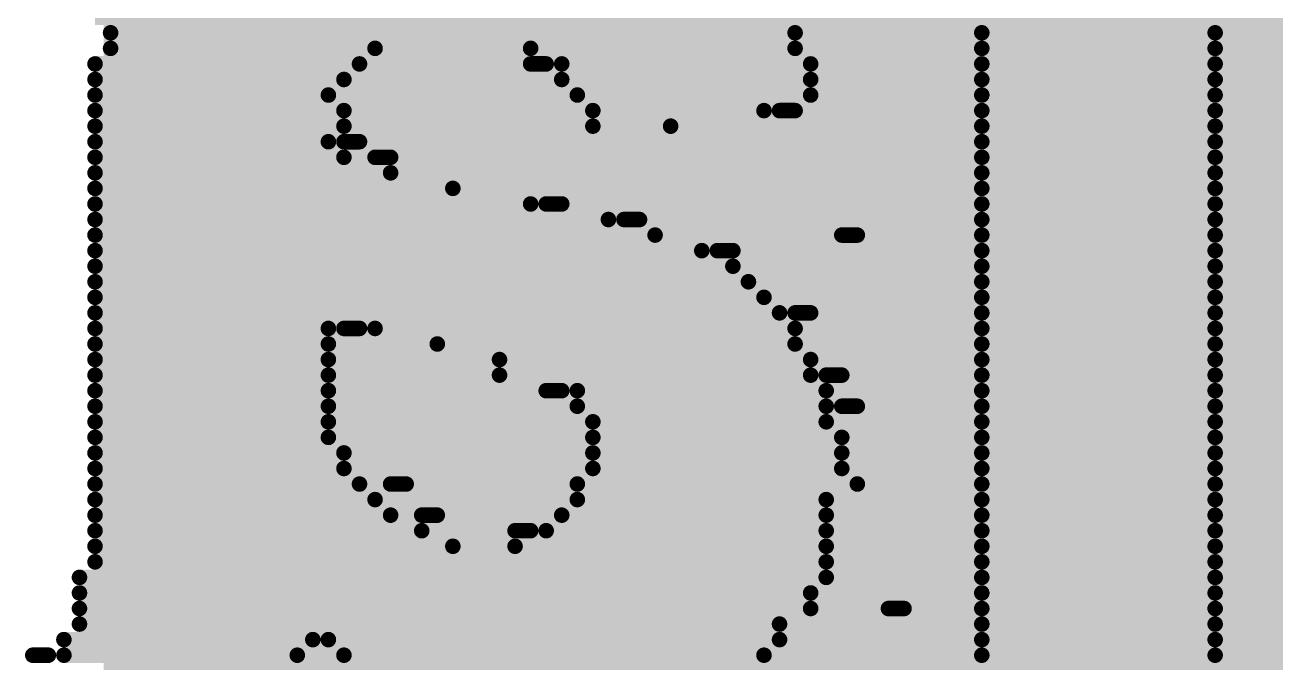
# Model space of a CAD drawing. Header units: inches. Extents: x -5 to 433, y -20 to 71.
# Drawn here: x 8.762 to 10.804, y 50.057 to 51.099 of the extents above; entities that cross this region are included whole.
import ezdxf

# ---------------------------------------------------------------- set-up
doc = ezdxf.new("R2010")
doc.units = ezdxf.units.IN
doc.layers.add('Bottom Overlay', color=54, linetype='Continuous')
doc.layers.add('Top Layer', color=1, linetype='Continuous')

msp = doc.modelspace()

# ---------------------------------------------------------------- hatches: boundary and pattern name
at = {"layer": 'Top Layer'}
msp.add_hatch(color=1, dxfattribs=at).paths.add_polyline_path([(8.89, -10.9982), (13.97, -10.9982), (13.97, 57.1754), (8.89, 57.1754)])

# ---------------------------------------------------------------- linework, layer by layer
at = {"layer": 'Bottom Overlay'}
for points in [[(8.876, 51.1112, 0.0254, 0.0254, 0), (10.019, 51.1112, 0.0254, 0.0254, 0)], [(10.3238, 51.1112, 0.0254, 0.0254, 0), (10.7048, 51.1112, 0.0254, 0.0254, 0)], [(8.9014, 51.0858, 0.0254, 0.0254, 0), (10.019, 51.0858, 0.0254, 0.0254, 0)], [(10.3238, 51.0858, 0.0254, 0.0254, 0), (10.7048, 51.0858, 0.0254, 0.0254, 0)], [(8.9014, 51.0604, 0.0254, 0.0254, 0), (9.3332, 51.0604, 0.0254, 0.0254, 0)], [(9.5872, 51.0604, 0.0254, 0.0254, 0), (10.019, 51.0604, 0.0254, 0.0254, 0)], [(10.3238, 51.0604, 0.0254, 0.0254, 0), (10.7048, 51.0604, 0.0254, 0.0254, 0)], [(8.876, 51.035, 0.0254, 0.0254, 0), (9.3078, 51.035, 0.0254, 0.0254, 0)], [(9.5872, 51.035, 0.0254, 0.0254, 0), (9.6126, 51.035, 0.0254, 0.0254, 0)], [(9.638, 51.035, 0.0254, 0.0254, 0), (10.0444, 51.035, 0.0254, 0.0254, 0)], [(10.3238, 51.035, 0.0254, 0.0254, 0), (10.7048, 51.035, 0.0254, 0.0254, 0)], [(8.876, 51.0096, 0.0254, 0.0254, 0), (9.2824, 51.0096, 0.0254, 0.0254, 0)], [(9.638, 51.0096, 0.0254, 0.0254, 0), (10.0444, 51.0096, 0.0254, 0.0254, 0)], [(10.3238, 51.0096, 0.0254, 0.0254, 0), (10.7048, 51.0096, 0.0254, 0.0254, 0)], [(8.876, 50.9842, 0.0254, 0.0254, 0), (9.257, 50.9842, 0.0254, 0.0254, 0)], [(9.6634, 50.9842, 0.0254, 0.0254, 0), (10.0444, 50.9842, 0.0254, 0.0254, 0)], [(10.3238, 50.9842, 0.0254, 0.0254, 0), (10.7048, 50.9842, 0.0254, 0.0254, 0)], [(8.876, 50.9588, 0.0254, 0.0254, 0), (9.2824, 50.9588, 0.0254, 0.0254, 0)], [(9.6888, 50.9588, 0.0254, 0.0254, 0), (9.9682, 50.9588, 0.0254, 0.0254, 0)], [(9.9936, 50.9588, 0.0254, 0.0254, 0), (10.019, 50.9588, 0.0254, 0.0254, 0)], [(10.3238, 50.9588, 0.0254, 0.0254, 0), (10.7048, 50.9588, 0.0254, 0.0254, 0)], [(8.876, 50.9334, 0.0254, 0.0254, 0), (9.2824, 50.9334, 0.0254, 0.0254, 0)], [(9.6888, 50.9334, 0.0254, 0.0254, 0), (9.8158, 50.9334, 0.0254, 0.0254, 0)], [(10.3238, 50.9334, 0.0254, 0.0254, 0), (10.7048, 50.9334, 0.0254, 0.0254, 0)], [(8.876, 50.908, 0.0254, 0.0254, 0), (9.257, 50.908, 0.0254, 0.0254, 0)], [(9.2824, 50.908, 0.0254, 0.0254, 0), (9.3078, 50.908, 0.0254, 0.0254, 0)], [(10.3238, 50.908, 0.0254, 0.0254, 0), (10.7048, 50.908, 0.0254, 0.0254, 0)], [(8.876, 50.8826, 0.0254, 0.0254, 0), (9.2824, 50.8826, 0.0254, 0.0254, 0)], [(9.3332, 50.8826, 0.0254, 0.0254, 0), (9.3586, 50.8826, 0.0254, 0.0254, 0)], [(10.3238, 50.8826, 0.0254, 0.0254, 0), (10.7048, 50.8826, 0.0254, 0.0254, 0)], [(8.876, 50.8572, 0.0254, 0.0254, 0), (9.3586, 50.8572, 0.0254, 0.0254, 0)], [(10.3238, 50.8572, 0.0254, 0.0254, 0), (10.7048, 50.8572, 0.0254, 0.0254, 0)], [(8.876, 50.8318, 0.0254, 0.0254, 0), (9.4602, 50.8318, 0.0254, 0.0254, 0)], [(10.3238, 50.8318, 0.0254, 0.0254, 0), (10.7048, 50.8318, 0.0254, 0.0254, 0)], [(8.876, 50.8064, 0.0254, 0.0254, 0), (9.5872, 50.8064, 0.0254, 0.0254, 0)], [(9.6126, 50.8064, 0.0254, 0.0254, 0), (9.638, 50.8064, 0.0254, 0.0254, 0)], [(10.3238, 50.8064, 0.0254, 0.0254, 0), (10.7048, 50.8064, 0.0254, 0.0254, 0)], [(8.876, 50.781, 0.0254, 0.0254, 0), (9.7142, 50.781, 0.0254, 0.0254, 0)], [(9.7396, 50.781, 0.0254, 0.0254, 0), (9.765, 50.781, 0.0254, 0.0254, 0)], [(10.3238, 50.781, 0.0254, 0.0254, 0), (10.7048, 50.781, 0.0254, 0.0254, 0)], [(8.876, 50.7556, 0.0254, 0.0254, 0), (9.7904, 50.7556, 0.0254, 0.0254, 0)], [(10.0952, 50.7556, 0.0254, 0.0254, 0), (10.1206, 50.7556, 0.0254, 0.0254, 0)], [(10.3238, 50.7556, 0.0254, 0.0254, 0), (10.7048, 50.7556, 0.0254, 0.0254, 0)], [(8.876, 50.7302, 0.0254, 0.0254, 0), (9.8666, 50.7302, 0.0254, 0.0254, 0)], [(9.892, 50.7302, 0.0254, 0.0254, 0), (9.9174, 50.7302, 0.0254, 0.0254, 0)], [(10.3238, 50.7302, 0.0254, 0.0254, 0), (10.7048, 50.7302, 0.0254, 0.0254, 0)], [(8.876, 50.7048, 0.0254, 0.0254, 0), (9.9174, 50.7048, 0.0254, 0.0254, 0)], [(10.3238, 50.7048, 0.0254, 0.0254, 0), (10.7048, 50.7048, 0.0254, 0.0254, 0)], [(8.876, 50.6794, 0.0254, 0.0254, 0), (9.9428, 50.6794, 0.0254, 0.0254, 0)], [(10.3238, 50.6794, 0.0254, 0.0254, 0), (10.7048, 50.6794, 0.0254, 0.0254, 0)], [(8.876, 50.654, 0.0254, 0.0254, 0), (9.9682, 50.654, 0.0254, 0.0254, 0)], [(10.3238, 50.654, 0.0254, 0.0254, 0), (10.7048, 50.654, 0.0254, 0.0254, 0)], [(8.876, 50.6286, 0.0254, 0.0254, 0), (9.9936, 50.6286, 0.0254, 0.0254, 0)], [(10.019, 50.6286, 0.0254, 0.0254, 0), (10.0444, 50.6286, 0.0254, 0.0254, 0)], [(10.3238, 50.6286, 0.0254, 0.0254, 0), (10.7048, 50.6286, 0.0254, 0.0254, 0)], [(8.876, 50.6032, 0.0254, 0.0254, 0), (9.257, 50.6032, 0.0254, 0.0254, 0)], [(9.2824, 50.6032, 0.0254, 0.0254, 0), (9.3078, 50.6032, 0.0254, 0.0254, 0)], [(9.3332, 50.6032, 0.0254, 0.0254, 0), (10.019, 50.6032, 0.0254, 0.0254, 0)], [(10.3238, 50.6032, 0.0254, 0.0254, 0), (10.7048, 50.6032, 0.0254, 0.0254, 0)], [(8.876, 50.5778, 0.0254, 0.0254, 0), (9.257, 50.5778, 0.0254, 0.0254, 0)], [(9.4348, 50.5778, 0.0254, 0.0254, 0), (10.019, 50.5778, 0.0254, 0.0254, 0)], [(10.3238, 50.5778, 0.0254, 0.0254, 0), (10.7048, 50.5778, 0.0254, 0.0254, 0)], [(8.876, 50.5524, 0.0254, 0.0254, 0), (9.257, 50.5524, 0.0254, 0.0254, 0)], [(9.5364, 50.5524, 0.0254, 0.0254, 0), (10.0444, 50.5524, 0.0254, 0.0254, 0)], [(10.3238, 50.5524, 0.0254, 0.0254, 0), (10.7048, 50.5524, 0.0254, 0.0254, 0)], [(8.876, 50.527, 0.0254, 0.0254, 0), (9.257, 50.527, 0.0254, 0.0254, 0)], [(9.5364, 50.527, 0.0254, 0.0254, 0), (10.0444, 50.527, 0.0254, 0.0254, 0)], [(10.0698, 50.527, 0.0254, 0.0254, 0), (10.0952, 50.527, 0.0254, 0.0254, 0)], [(10.3238, 50.527, 0.0254, 0.0254, 0), (10.7048, 50.527, 0.0254, 0.0254, 0)], [(8.876, 50.5016, 0.0254, 0.0254, 0), (9.257, 50.5016, 0.0254, 0.0254, 0)], [(9.6126, 50.5016, 0.0254, 0.0254, 0), (9.638, 50.5016, 0.0254, 0.0254, 0)], [(9.6634, 50.5016, 0.0254, 0.0254, 0), (10.0698, 50.5016, 0.0254, 0.0254, 0)], [(10.3238, 50.5016, 0.0254, 0.0254, 0), (10.7048, 50.5016, 0.0254, 0.0254, 0)], [(8.876, 50.4762, 0.0254, 0.0254, 0), (9.257, 50.4762, 0.0254, 0.0254, 0)], [(9.6634, 50.4762, 0.0254, 0.0254, 0), (10.0698, 50.4762, 0.0254, 0.0254, 0)], [(10.0952, 50.4762, 0.0254, 0.0254, 0), (10.1206, 50.4762, 0.0254, 0.0254, 0)], [(10.3238, 50.4762, 0.0254, 0.0254, 0), (10.7048, 50.4762, 0.0254, 0.0254, 0)], [(8.876, 50.4508, 0.0254, 0.0254, 0), (9.257, 50.4508, 0.0254, 0.0254, 0)], [(9.6888, 50.4508, 0.0254, 0.0254, 0), (10.0698, 50.4508, 0.0254, 0.0254, 0)], [(10.3238, 50.4508, 0.0254, 0.0254, 0), (10.7048, 50.4508, 0.0254, 0.0254, 0)], [(8.876, 50.4254, 0.0254, 0.0254, 0), (9.257, 50.4254, 0.0254, 0.0254, 0)], [(9.6888, 50.4254, 0.0254, 0.0254, 0), (10.0952, 50.4254, 0.0254, 0.0254, 0)], [(10.3238, 50.4254, 0.0254, 0.0254, 0), (10.7048, 50.4254, 0.0254, 0.0254, 0)], [(8.876, 50.4, 0.0254, 0.0254, 0), (9.2824, 50.4, 0.0254, 0.0254, 0)], [(9.6888, 50.4, 0.0254, 0.0254, 0), (10.0952, 50.4, 0.0254, 0.0254, 0)], [(10.3238, 50.4, 0.0254, 0.0254, 0), (10.7048, 50.4, 0.0254, 0.0254, 0)], [(8.876, 50.3746, 0.0254, 0.0254, 0), (9.2824, 50.3746, 0.0254, 0.0254, 0)], [(9.6888, 50.3746, 0.0254, 0.0254, 0), (10.0952, 50.3746, 0.0254, 0.0254, 0)], [(10.3238, 50.3746, 0.0254, 0.0254, 0), (10.7048, 50.3746, 0.0254, 0.0254, 0)], [(8.876, 50.3492, 0.0254, 0.0254, 0), (9.3078, 50.3492, 0.0254, 0.0254, 0)], [(9.3586, 50.3492, 0.0254, 0.0254, 0), (9.384, 50.3492, 0.0254, 0.0254, 0)], [(9.6634, 50.3492, 0.0254, 0.0254, 0), (10.1206, 50.3492, 0.0254, 0.0254, 0)], [(10.3238, 50.3492, 0.0254, 0.0254, 0), (10.7048, 50.3492, 0.0254, 0.0254, 0)], [(8.876, 50.3238, 0.0254, 0.0254, 0), (9.3332, 50.3238, 0.0254, 0.0254, 0)], [(9.6634, 50.3238, 0.0254, 0.0254, 0), (10.0698, 50.3238, 0.0254, 0.0254, 0)], [(10.3238, 50.3238, 0.0254, 0.0254, 0), (10.7048, 50.3238, 0.0254, 0.0254, 0)], [(8.876, 50.2984, 0.0254, 0.0254, 0), (9.3586, 50.2984, 0.0254, 0.0254, 0)], [(9.4094, 50.2984, 0.0254, 0.0254, 0), (9.4348, 50.2984, 0.0254, 0.0254, 0)], [(9.638, 50.2984, 0.0254, 0.0254, 0), (10.0698, 50.2984, 0.0254, 0.0254, 0)], [(10.3238, 50.2984, 0.0254, 0.0254, 0), (10.7048, 50.2984, 0.0254, 0.0254, 0)], [(8.876, 50.273, 0.0254, 0.0254, 0), (9.4094, 50.273, 0.0254, 0.0254, 0)], [(9.5618, 50.273, 0.0254, 0.0254, 0), (9.5872, 50.273, 0.0254, 0.0254, 0)], [(9.6126, 50.273, 0.0254, 0.0254, 0), (10.0698, 50.273, 0.0254, 0.0254, 0)], [(10.3238, 50.273, 0.0254, 0.0254, 0), (10.7048, 50.273, 0.0254, 0.0254, 0)], [(8.876, 50.2476, 0.0254, 0.0254, 0), (9.4602, 50.2476, 0.0254, 0.0254, 0)], [(9.5618, 50.2476, 0.0254, 0.0254, 0), (10.0698, 50.2476, 0.0254, 0.0254, 0)], [(10.3238, 50.2476, 0.0254, 0.0254, 0), (10.7048, 50.2476, 0.0254, 0.0254, 0)], [(8.876, 50.2222, 0.0254, 0.0254, 0), (10.0698, 50.2222, 0.0254, 0.0254, 0)], [(10.3238, 50.2222, 0.0254, 0.0254, 0), (10.7048, 50.2222, 0.0254, 0.0254, 0)], [(8.8506, 50.1968, 0.0254, 0.0254, 0), (10.0698, 50.1968, 0.0254, 0.0254, 0)], [(10.3238, 50.1968, 0.0254, 0.0254, 0), (10.7048, 50.1968, 0.0254, 0.0254, 0)], [(8.8506, 50.1714, 0.0254, 0.0254, 0), (10.0444, 50.1714, 0.0254, 0.0254, 0)], [(10.3238, 50.1714, 0.0254, 0.0254, 0), (10.7048, 50.1714, 0.0254, 0.0254, 0)], [(8.8506, 50.146, 0.0254, 0.0254, 0), (10.0444, 50.146, 0.0254, 0.0254, 0)], [(10.1714, 50.146, 0.0254, 0.0254, 0), (10.1968, 50.146, 0.0254, 0.0254, 0)], [(10.3238, 50.146, 0.0254, 0.0254, 0), (10.7048, 50.146, 0.0254, 0.0254, 0)], [(8.8506, 50.1206, 0.0254, 0.0254, 0), (9.9936, 50.1206, 0.0254, 0.0254, 0)], [(10.3238, 50.1206, 0.0254, 0.0254, 0), (10.7048, 50.1206, 0.0254, 0.0254, 0)], [(8.8252, 50.0952, 0.0254, 0.0254, 0), (9.2316, 50.0952, 0.0254, 0.0254, 0)], [(9.257, 50.0952, 0.0254, 0.0254, 0), (9.9936, 50.0952, 0.0254, 0.0254, 0)], [(10.3238, 50.0952, 0.0254, 0.0254, 0), (10.7048, 50.0952, 0.0254, 0.0254, 0)], [(8.7744, 50.0698, 0.0254, 0.0254, 0), (8.7998, 50.0698, 0.0254, 0.0254, 0)], [(8.8252, 50.0698, 0.0254, 0.0254, 0), (9.2062, 50.0698, 0.0254, 0.0254, 0)], [(9.2824, 50.0698, 0.0254, 0.0254, 0), (9.9682, 50.0698, 0.0254, 0.0254, 0)], [(10.3238, 50.0698, 0.0254, 0.0254, 0), (10.7048, 50.0698, 0.0254, 0.0254, 0)]]:
    msp.add_lwpolyline(points, format="xyseb", dxfattribs=at)
for points in [[(8.8951, 51.0858, 0.0127, 0.0127, 1), (8.9078, 51.0858, 0.0127, 0.0127, 1)], [(10.0127, 51.0858, 0.0127, 0.0127, 1), (10.0254, 51.0858, 0.0127, 0.0127, 1)], [(10.3175, 51.0858, 0.0127, 0.0127, 1), (10.3302, 51.0858, 0.0127, 0.0127, 1)], [(10.6985, 51.0858, 0.0127, 0.0127, 1), (10.7112, 51.0858, 0.0127, 0.0127, 1)], [(8.8951, 51.0604, 0.0127, 0.0127, 1), (8.9078, 51.0604, 0.0127, 0.0127, 1)], [(9.3269, 51.0604, 0.0127, 0.0127, 1), (9.3396, 51.0604, 0.0127, 0.0127, 1)], [(9.5809, 51.0604, 0.0127, 0.0127, 1), (9.5936, 51.0604, 0.0127, 0.0127, 1)], [(10.0127, 51.0604, 0.0127, 0.0127, 1), (10.0254, 51.0604, 0.0127, 0.0127, 1)], [(10.3175, 51.0604, 0.0127, 0.0127, 1), (10.3302, 51.0604, 0.0127, 0.0127, 1)], [(10.6985, 51.0604, 0.0127, 0.0127, 1), (10.7112, 51.0604, 0.0127, 0.0127, 1)], [(8.8697, 51.035, 0.0127, 0.0127, 1), (8.8824, 51.035, 0.0127, 0.0127, 1)], [(9.3015, 51.035, 0.0127, 0.0127, 1), (9.3142, 51.035, 0.0127, 0.0127, 1)], [(9.5809, 51.035, 0.0127, 0.0127, 1), (9.5936, 51.035, 0.0127, 0.0127, 1)], [(9.6063, 51.035, 0.0127, 0.0127, 1), (9.619, 51.035, 0.0127, 0.0127, 1)], [(9.6317, 51.035, 0.0127, 0.0127, 1), (9.6444, 51.035, 0.0127, 0.0127, 1)], [(10.0381, 51.035, 0.0127, 0.0127, 1), (10.0508, 51.035, 0.0127, 0.0127, 1)], [(10.3175, 51.035, 0.0127, 0.0127, 1), (10.3302, 51.035, 0.0127, 0.0127, 1)], [(10.6985, 51.035, 0.0127, 0.0127, 1), (10.7112, 51.035, 0.0127, 0.0127, 1)], [(8.8697, 51.0096, 0.0127, 0.0127, 1), (8.8824, 51.0096, 0.0127, 0.0127, 1)], [(9.2761, 51.0096, 0.0127, 0.0127, 1), (9.2888, 51.0096, 0.0127, 0.0127, 1)], [(9.6317, 51.0096, 0.0127, 0.0127, 1), (9.6444, 51.0096, 0.0127, 0.0127, 1)], [(10.0381, 51.0096, 0.0127, 0.0127, 1), (10.0508, 51.0096, 0.0127, 0.0127, 1)], [(10.3175, 51.0096, 0.0127, 0.0127, 1), (10.3302, 51.0096, 0.0127, 0.0127, 1)], [(10.6985, 51.0096, 0.0127, 0.0127, 1), (10.7112, 51.0096, 0.0127, 0.0127, 1)], [(8.8697, 50.9842, 0.0127, 0.0127, 1), (8.8824, 50.9842, 0.0127, 0.0127, 1)], [(9.2507, 50.9842, 0.0127, 0.0127, 1), (9.2634, 50.9842, 0.0127, 0.0127, 1)], [(9.6571, 50.9842, 0.0127, 0.0127, 1), (9.6698, 50.9842, 0.0127, 0.0127, 1)], [(10.0381, 50.9842, 0.0127, 0.0127, 1), (10.0508, 50.9842, 0.0127, 0.0127, 1)], [(10.3175, 50.9842, 0.0127, 0.0127, 1), (10.3302, 50.9842, 0.0127, 0.0127, 1)], [(10.6985, 50.9842, 0.0127, 0.0127, 1), (10.7112, 50.9842, 0.0127, 0.0127, 1)], [(8.8697, 50.9588, 0.0127, 0.0127, 1), (8.8824, 50.9588, 0.0127, 0.0127, 1)], [(9.2761, 50.9588, 0.0127, 0.0127, 1), (9.2888, 50.9588, 0.0127, 0.0127, 1)], [(9.6825, 50.9588, 0.0127, 0.0127, 1), (9.6952, 50.9588, 0.0127, 0.0127, 1)], [(9.9619, 50.9588, 0.0127, 0.0127, 1), (9.9746, 50.9588, 0.0127, 0.0127, 1)], [(9.9873, 50.9588, 0.0127, 0.0127, 1), (10, 50.9588, 0.0127, 0.0127, 1)], [(10.0127, 50.9588, 0.0127, 0.0127, 1), (10.0254, 50.9588, 0.0127, 0.0127, 1)], [(10.3175, 50.9588, 0.0127, 0.0127, 1), (10.3302, 50.9588, 0.0127, 0.0127, 1)], [(10.6985, 50.9588, 0.0127, 0.0127, 1), (10.7112, 50.9588, 0.0127, 0.0127, 1)], [(8.8697, 50.9334, 0.0127, 0.0127, 1), (8.8824, 50.9334, 0.0127, 0.0127, 1)], [(9.2761, 50.9334, 0.0127, 0.0127, 1), (9.2888, 50.9334, 0.0127, 0.0127, 1)], [(9.6825, 50.9334, 0.0127, 0.0127, 1), (9.6952, 50.9334, 0.0127, 0.0127, 1)], [(9.8095, 50.9334, 0.0127, 0.0127, 1), (9.8222, 50.9334, 0.0127, 0.0127, 1)], [(10.3175, 50.9334, 0.0127, 0.0127, 1), (10.3302, 50.9334, 0.0127, 0.0127, 1)], [(10.6985, 50.9334, 0.0127, 0.0127, 1), (10.7112, 50.9334, 0.0127, 0.0127, 1)], [(8.8697, 50.908, 0.0127, 0.0127, 1), (8.8824, 50.908, 0.0127, 0.0127, 1)], [(9.2507, 50.908, 0.0127, 0.0127, 1), (9.2634, 50.908, 0.0127, 0.0127, 1)], [(9.2761, 50.908, 0.0127, 0.0127, 1), (9.2888, 50.908, 0.0127, 0.0127, 1)], [(9.3015, 50.908, 0.0127, 0.0127, 1), (9.3142, 50.908, 0.0127, 0.0127, 1)], [(10.3175, 50.908, 0.0127, 0.0127, 1), (10.3302, 50.908, 0.0127, 0.0127, 1)], [(10.6985, 50.908, 0.0127, 0.0127, 1), (10.7112, 50.908, 0.0127, 0.0127, 1)], [(8.8697, 50.8826, 0.0127, 0.0127, 1), (8.8824, 50.8826, 0.0127, 0.0127, 1)], [(9.2761, 50.8826, 0.0127, 0.0127, 1), (9.2888, 50.8826, 0.0127, 0.0127, 1)], [(9.3269, 50.8826, 0.0127, 0.0127, 1), (9.3396, 50.8826, 0.0127, 0.0127, 1)], [(9.3523, 50.8826, 0.0127, 0.0127, 1), (9.365, 50.8826, 0.0127, 0.0127, 1)], [(10.3175, 50.8826, 0.0127, 0.0127, 1), (10.3302, 50.8826, 0.0127, 0.0127, 1)], [(10.6985, 50.8826, 0.0127, 0.0127, 1), (10.7112, 50.8826, 0.0127, 0.0127, 1)], [(8.8697, 50.8572, 0.0127, 0.0127, 1), (8.8824, 50.8572, 0.0127, 0.0127, 1)], [(9.3523, 50.8572, 0.0127, 0.0127, 1), (9.365, 50.8572, 0.0127, 0.0127, 1)], [(10.3175, 50.8572, 0.0127, 0.0127, 1), (10.3302, 50.8572, 0.0127, 0.0127, 1)], [(10.6985, 50.8572, 0.0127, 0.0127, 1), (10.7112, 50.8572, 0.0127, 0.0127, 1)], [(8.8697, 50.8318, 0.0127, 0.0127, 1), (8.8824, 50.8318, 0.0127, 0.0127, 1)], [(9.4539, 50.8318, 0.0127, 0.0127, 1), (9.4666, 50.8318, 0.0127, 0.0127, 1)], [(10.3175, 50.8318, 0.0127, 0.0127, 1), (10.3302, 50.8318, 0.0127, 0.0127, 1)], [(10.6985, 50.8318, 0.0127, 0.0127, 1), (10.7112, 50.8318, 0.0127, 0.0127, 1)], [(8.8697, 50.8064, 0.0127, 0.0127, 1), (8.8824, 50.8064, 0.0127, 0.0127, 1)], [(9.5809, 50.8064, 0.0127, 0.0127, 1), (9.5936, 50.8064, 0.0127, 0.0127, 1)], [(9.6063, 50.8064, 0.0127, 0.0127, 1), (9.619, 50.8064, 0.0127, 0.0127, 1)], [(9.6317, 50.8064, 0.0127, 0.0127, 1), (9.6444, 50.8064, 0.0127, 0.0127, 1)], [(10.3175, 50.8064, 0.0127, 0.0127, 1), (10.3302, 50.8064, 0.0127, 0.0127, 1)], [(10.6985, 50.8064, 0.0127, 0.0127, 1), (10.7112, 50.8064, 0.0127, 0.0127, 1)], [(8.8697, 50.781, 0.0127, 0.0127, 1), (8.8824, 50.781, 0.0127, 0.0127, 1)], [(9.7079, 50.781, 0.0127, 0.0127, 1), (9.7206, 50.781, 0.0127, 0.0127, 1)], [(9.7333, 50.781, 0.0127, 0.0127, 1), (9.746, 50.781, 0.0127, 0.0127, 1)], [(9.7587, 50.781, 0.0127, 0.0127, 1), (9.7714, 50.781, 0.0127, 0.0127, 1)], [(10.3175, 50.781, 0.0127, 0.0127, 1), (10.3302, 50.781, 0.0127, 0.0127, 1)], [(10.6985, 50.781, 0.0127, 0.0127, 1), (10.7112, 50.781, 0.0127, 0.0127, 1)], [(8.8697, 50.7556, 0.0127, 0.0127, 1), (8.8824, 50.7556, 0.0127, 0.0127, 1)], [(9.7841, 50.7556, 0.0127, 0.0127, 1), (9.7968, 50.7556, 0.0127, 0.0127, 1)], [(10.0889, 50.7556, 0.0127, 0.0127, 1), (10.1016, 50.7556, 0.0127, 0.0127, 1)], [(10.1143, 50.7556, 0.0127, 0.0127, 1), (10.127, 50.7556, 0.0127, 0.0127, 1)], [(10.3175, 50.7556, 0.0127, 0.0127, 1), (10.3302, 50.7556, 0.0127, 0.0127, 1)], [(10.6985, 50.7556, 0.0127, 0.0127, 1), (10.7112, 50.7556, 0.0127, 0.0127, 1)], [(8.8697, 50.7302, 0.0127, 0.0127, 1), (8.8824, 50.7302, 0.0127, 0.0127, 1)], [(9.8603, 50.7302, 0.0127, 0.0127, 1), (9.873, 50.7302, 0.0127, 0.0127, 1)], [(9.8857, 50.7302, 0.0127, 0.0127, 1), (9.8984, 50.7302, 0.0127, 0.0127, 1)], [(9.9111, 50.7302, 0.0127, 0.0127, 1), (9.9238, 50.7302, 0.0127, 0.0127, 1)], [(10.3175, 50.7302, 0.0127, 0.0127, 1), (10.3302, 50.7302, 0.0127, 0.0127, 1)], [(10.6985, 50.7302, 0.0127, 0.0127, 1), (10.7112, 50.7302, 0.0127, 0.0127, 1)], [(8.8697, 50.7048, 0.0127, 0.0127, 1), (8.8824, 50.7048, 0.0127, 0.0127, 1)], [(9.9111, 50.7048, 0.0127, 0.0127, 1), (9.9238, 50.7048, 0.0127, 0.0127, 1)], [(10.3175, 50.7048, 0.0127, 0.0127, 1), (10.3302, 50.7048, 0.0127, 0.0127, 1)], [(10.6985, 50.7048, 0.0127, 0.0127, 1), (10.7112, 50.7048, 0.0127, 0.0127, 1)], [(8.8697, 50.6794, 0.0127, 0.0127, 1), (8.8824, 50.6794, 0.0127, 0.0127, 1)], [(9.9365, 50.6794, 0.0127, 0.0127, 1), (9.9492, 50.6794, 0.0127, 0.0127, 1)], [(10.3175, 50.6794, 0.0127, 0.0127, 1), (10.3302, 50.6794, 0.0127, 0.0127, 1)], [(10.6985, 50.6794, 0.0127, 0.0127, 1), (10.7112, 50.6794, 0.0127, 0.0127, 1)], [(8.8697, 50.654, 0.0127, 0.0127, 1), (8.8824, 50.654, 0.0127, 0.0127, 1)], [(9.9619, 50.654, 0.0127, 0.0127, 1), (9.9746, 50.654, 0.0127, 0.0127, 1)], [(10.3175, 50.654, 0.0127, 0.0127, 1), (10.3302, 50.654, 0.0127, 0.0127, 1)], [(10.6985, 50.654, 0.0127, 0.0127, 1), (10.7112, 50.654, 0.0127, 0.0127, 1)], [(8.8697, 50.6286, 0.0127, 0.0127, 1), (8.8824, 50.6286, 0.0127, 0.0127, 1)], [(9.9873, 50.6286, 0.0127, 0.0127, 1), (10, 50.6286, 0.0127, 0.0127, 1)], [(10.0127, 50.6286, 0.0127, 0.0127, 1), (10.0254, 50.6286, 0.0127, 0.0127, 1)], [(10.0381, 50.6286, 0.0127, 0.0127, 1), (10.0508, 50.6286, 0.0127, 0.0127, 1)], [(10.3175, 50.6286, 0.0127, 0.0127, 1), (10.3302, 50.6286, 0.0127, 0.0127, 1)], [(10.6985, 50.6286, 0.0127, 0.0127, 1), (10.7112, 50.6286, 0.0127, 0.0127, 1)], [(8.8697, 50.6032, 0.0127, 0.0127, 1), (8.8824, 50.6032, 0.0127, 0.0127, 1)], [(9.2507, 50.6032, 0.0127, 0.0127, 1), (9.2634, 50.6032, 0.0127, 0.0127, 1)], [(9.2761, 50.6032, 0.0127, 0.0127, 1), (9.2888, 50.6032, 0.0127, 0.0127, 1)], [(9.3015, 50.6032, 0.0127, 0.0127, 1), (9.3142, 50.6032, 0.0127, 0.0127, 1)], [(9.3269, 50.6032, 0.0127, 0.0127, 1), (9.3396, 50.6032, 0.0127, 0.0127, 1)], [(10.0127, 50.6032, 0.0127, 0.0127, 1), (10.0254, 50.6032, 0.0127, 0.0127, 1)], [(10.3175, 50.6032, 0.0127, 0.0127, 1), (10.3302, 50.6032, 0.0127, 0.0127, 1)], [(10.6985, 50.6032, 0.0127, 0.0127, 1), (10.7112, 50.6032, 0.0127, 0.0127, 1)], [(8.8697, 50.5778, 0.0127, 0.0127, 1), (8.8824, 50.5778, 0.0127, 0.0127, 1)], [(9.2507, 50.5778, 0.0127, 0.0127, 1), (9.2634, 50.5778, 0.0127, 0.0127, 1)], [(9.4285, 50.5778, 0.0127, 0.0127, 1), (9.4412, 50.5778, 0.0127, 0.0127, 1)], [(10.0127, 50.5778, 0.0127, 0.0127, 1), (10.0254, 50.5778, 0.0127, 0.0127, 1)], [(10.3175, 50.5778, 0.0127, 0.0127, 1), (10.3302, 50.5778, 0.0127, 0.0127, 1)], [(10.6985, 50.5778, 0.0127, 0.0127, 1), (10.7112, 50.5778, 0.0127, 0.0127, 1)], [(8.8697, 50.5524, 0.0127, 0.0127, 1), (8.8824, 50.5524, 0.0127, 0.0127, 1)], [(9.2507, 50.5524, 0.0127, 0.0127, 1), (9.2634, 50.5524, 0.0127, 0.0127, 1)], [(9.5301, 50.5524, 0.0127, 0.0127, 1), (9.5428, 50.5524, 0.0127, 0.0127, 1)], [(10.0381, 50.5524, 0.0127, 0.0127, 1), (10.0508, 50.5524, 0.0127, 0.0127, 1)], [(10.3175, 50.5524, 0.0127, 0.0127, 1), (10.3302, 50.5524, 0.0127, 0.0127, 1)], [(10.6985, 50.5524, 0.0127, 0.0127, 1), (10.7112, 50.5524, 0.0127, 0.0127, 1)], [(8.8697, 50.527, 0.0127, 0.0127, 1), (8.8824, 50.527, 0.0127, 0.0127, 1)], [(9.2507, 50.527, 0.0127, 0.0127, 1), (9.2634, 50.527, 0.0127, 0.0127, 1)], [(9.5301, 50.527, 0.0127, 0.0127, 1), (9.5428, 50.527, 0.0127, 0.0127, 1)], [(10.0381, 50.527, 0.0127, 0.0127, 1), (10.0508, 50.527, 0.0127, 0.0127, 1)], [(10.0635, 50.527, 0.0127, 0.0127, 1), (10.0762, 50.527, 0.0127, 0.0127, 1)], [(10.0889, 50.527, 0.0127, 0.0127, 1), (10.1016, 50.527, 0.0127, 0.0127, 1)], [(10.3175, 50.527, 0.0127, 0.0127, 1), (10.3302, 50.527, 0.0127, 0.0127, 1)], [(10.6985, 50.527, 0.0127, 0.0127, 1), (10.7112, 50.527, 0.0127, 0.0127, 1)], [(8.8697, 50.5016, 0.0127, 0.0127, 1), (8.8824, 50.5016, 0.0127, 0.0127, 1)], [(9.2507, 50.5016, 0.0127, 0.0127, 1), (9.2634, 50.5016, 0.0127, 0.0127, 1)], [(9.6063, 50.5016, 0.0127, 0.0127, 1), (9.619, 50.5016, 0.0127, 0.0127, 1)], [(9.6317, 50.5016, 0.0127, 0.0127, 1), (9.6444, 50.5016, 0.0127, 0.0127, 1)], [(9.6571, 50.5016, 0.0127, 0.0127, 1), (9.6698, 50.5016, 0.0127, 0.0127, 1)], [(10.0635, 50.5016, 0.0127, 0.0127, 1), (10.0762, 50.5016, 0.0127, 0.0127, 1)], [(10.3175, 50.5016, 0.0127, 0.0127, 1), (10.3302, 50.5016, 0.0127, 0.0127, 1)], [(10.6985, 50.5016, 0.0127, 0.0127, 1), (10.7112, 50.5016, 0.0127, 0.0127, 1)], [(8.8697, 50.4762, 0.0127, 0.0127, 1), (8.8824, 50.4762, 0.0127, 0.0127, 1)], [(9.2507, 50.4762, 0.0127, 0.0127, 1), (9.2634, 50.4762, 0.0127, 0.0127, 1)], [(9.6571, 50.4762, 0.0127, 0.0127, 1), (9.6698, 50.4762, 0.0127, 0.0127, 1)], [(10.0635, 50.4762, 0.0127, 0.0127, 1), (10.0762, 50.4762, 0.0127, 0.0127, 1)], [(10.0889, 50.4762, 0.0127, 0.0127, 1), (10.1016, 50.4762, 0.0127, 0.0127, 1)], [(10.1143, 50.4762, 0.0127, 0.0127, 1), (10.127, 50.4762, 0.0127, 0.0127, 1)], [(10.3175, 50.4762, 0.0127, 0.0127, 1), (10.3302, 50.4762, 0.0127, 0.0127, 1)], [(10.6985, 50.4762, 0.0127, 0.0127, 1), (10.7112, 50.4762, 0.0127, 0.0127, 1)], [(8.8697, 50.4508, 0.0127, 0.0127, 1), (8.8824, 50.4508, 0.0127, 0.0127, 1)], [(9.2507, 50.4508, 0.0127, 0.0127, 1), (9.2634, 50.4508, 0.0127, 0.0127, 1)], [(9.6825, 50.4508, 0.0127, 0.0127, 1), (9.6952, 50.4508, 0.0127, 0.0127, 1)], [(10.0635, 50.4508, 0.0127, 0.0127, 1), (10.0762, 50.4508, 0.0127, 0.0127, 1)], [(10.3175, 50.4508, 0.0127, 0.0127, 1), (10.3302, 50.4508, 0.0127, 0.0127, 1)], [(10.6985, 50.4508, 0.0127, 0.0127, 1), (10.7112, 50.4508, 0.0127, 0.0127, 1)], [(8.8697, 50.4254, 0.0127, 0.0127, 1), (8.8824, 50.4254, 0.0127, 0.0127, 1)], [(9.2507, 50.4254, 0.0127, 0.0127, 1), (9.2634, 50.4254, 0.0127, 0.0127, 1)], [(9.6825, 50.4254, 0.0127, 0.0127, 1), (9.6952, 50.4254, 0.0127, 0.0127, 1)], [(10.0889, 50.4254, 0.0127, 0.0127, 1), (10.1016, 50.4254, 0.0127, 0.0127, 1)], [(10.3175, 50.4254, 0.0127, 0.0127, 1), (10.3302, 50.4254, 0.0127, 0.0127, 1)], [(10.6985, 50.4254, 0.0127, 0.0127, 1), (10.7112, 50.4254, 0.0127, 0.0127, 1)], [(8.8697, 50.4, 0.0127, 0.0127, 1), (8.8824, 50.4, 0.0127, 0.0127, 1)], [(9.2761, 50.4, 0.0127, 0.0127, 1), (9.2888, 50.4, 0.0127, 0.0127, 1)], [(9.6825, 50.4, 0.0127, 0.0127, 1), (9.6952, 50.4, 0.0127, 0.0127, 1)], [(10.0889, 50.4, 0.0127, 0.0127, 1), (10.1016, 50.4, 0.0127, 0.0127, 1)], [(10.3175, 50.4, 0.0127, 0.0127, 1), (10.3302, 50.4, 0.0127, 0.0127, 1)], [(10.6985, 50.4, 0.0127, 0.0127, 1), (10.7112, 50.4, 0.0127, 0.0127, 1)], [(8.8697, 50.3746, 0.0127, 0.0127, 1), (8.8824, 50.3746, 0.0127, 0.0127, 1)], [(9.2761, 50.3746, 0.0127, 0.0127, 1), (9.2888, 50.3746, 0.0127, 0.0127, 1)], [(9.6825, 50.3746, 0.0127, 0.0127, 1), (9.6952, 50.3746, 0.0127, 0.0127, 1)], [(10.0889, 50.3746, 0.0127, 0.0127, 1), (10.1016, 50.3746, 0.0127, 0.0127, 1)], [(10.3175, 50.3746, 0.0127, 0.0127, 1), (10.3302, 50.3746, 0.0127, 0.0127, 1)], [(10.6985, 50.3746, 0.0127, 0.0127, 1), (10.7112, 50.3746, 0.0127, 0.0127, 1)], [(8.8697, 50.3492, 0.0127, 0.0127, 1), (8.8824, 50.3492, 0.0127, 0.0127, 1)], [(9.3015, 50.3492, 0.0127, 0.0127, 1), (9.3142, 50.3492, 0.0127, 0.0127, 1)], [(9.3523, 50.3492, 0.0127, 0.0127, 1), (9.365, 50.3492, 0.0127, 0.0127, 1)], [(9.3777, 50.3492, 0.0127, 0.0127, 1), (9.3904, 50.3492, 0.0127, 0.0127, 1)], [(9.6571, 50.3492, 0.0127, 0.0127, 1), (9.6698, 50.3492, 0.0127, 0.0127, 1)], [(10.1143, 50.3492, 0.0127, 0.0127, 1), (10.127, 50.3492, 0.0127, 0.0127, 1)], [(10.3175, 50.3492, 0.0127, 0.0127, 1), (10.3302, 50.3492, 0.0127, 0.0127, 1)], [(10.6985, 50.3492, 0.0127, 0.0127, 1), (10.7112, 50.3492, 0.0127, 0.0127, 1)], [(8.8697, 50.3238, 0.0127, 0.0127, 1), (8.8824, 50.3238, 0.0127, 0.0127, 1)], [(9.3269, 50.3238, 0.0127, 0.0127, 1), (9.3396, 50.3238, 0.0127, 0.0127, 1)], [(9.6571, 50.3238, 0.0127, 0.0127, 1), (9.6698, 50.3238, 0.0127, 0.0127, 1)], [(10.0635, 50.3238, 0.0127, 0.0127, 1), (10.0762, 50.3238, 0.0127, 0.0127, 1)], [(10.3175, 50.3238, 0.0127, 0.0127, 1), (10.3302, 50.3238, 0.0127, 0.0127, 1)], [(10.6985, 50.3238, 0.0127, 0.0127, 1), (10.7112, 50.3238, 0.0127, 0.0127, 1)], [(8.8697, 50.2984, 0.0127, 0.0127, 1), (8.8824, 50.2984, 0.0127, 0.0127, 1)], [(9.3523, 50.2984, 0.0127, 0.0127, 1), (9.365, 50.2984, 0.0127, 0.0127, 1)], [(9.4031, 50.2984, 0.0127, 0.0127, 1), (9.4158, 50.2984, 0.0127, 0.0127, 1)], [(9.4285, 50.2984, 0.0127, 0.0127, 1), (9.4412, 50.2984, 0.0127, 0.0127, 1)], [(9.6317, 50.2984, 0.0127, 0.0127, 1), (9.6444, 50.2984, 0.0127, 0.0127, 1)], [(10.0635, 50.2984, 0.0127, 0.0127, 1), (10.0762, 50.2984, 0.0127, 0.0127, 1)], [(10.3175, 50.2984, 0.0127, 0.0127, 1), (10.3302, 50.2984, 0.0127, 0.0127, 1)], [(10.6985, 50.2984, 0.0127, 0.0127, 1), (10.7112, 50.2984, 0.0127, 0.0127, 1)], [(8.8697, 50.273, 0.0127, 0.0127, 1), (8.8824, 50.273, 0.0127, 0.0127, 1)], [(9.4031, 50.273, 0.0127, 0.0127, 1), (9.4158, 50.273, 0.0127, 0.0127, 1)], [(9.5555, 50.273, 0.0127, 0.0127, 1), (9.5682, 50.273, 0.0127, 0.0127, 1)], [(9.5809, 50.273, 0.0127, 0.0127, 1), (9.5936, 50.273, 0.0127, 0.0127, 1)], [(9.6063, 50.273, 0.0127, 0.0127, 1), (9.619, 50.273, 0.0127, 0.0127, 1)], [(10.0635, 50.273, 0.0127, 0.0127, 1), (10.0762, 50.273, 0.0127, 0.0127, 1)], [(10.3175, 50.273, 0.0127, 0.0127, 1), (10.3302, 50.273, 0.0127, 0.0127, 1)], [(10.6985, 50.273, 0.0127, 0.0127, 1), (10.7112, 50.273, 0.0127, 0.0127, 1)], [(8.8697, 50.2476, 0.0127, 0.0127, 1), (8.8824, 50.2476, 0.0127, 0.0127, 1)], [(9.4539, 50.2476, 0.0127, 0.0127, 1), (9.4666, 50.2476, 0.0127, 0.0127, 1)], [(9.5555, 50.2476, 0.0127, 0.0127, 1), (9.5682, 50.2476, 0.0127, 0.0127, 1)], [(10.0635, 50.2476, 0.0127, 0.0127, 1), (10.0762, 50.2476, 0.0127, 0.0127, 1)], [(10.3175, 50.2476, 0.0127, 0.0127, 1), (10.3302, 50.2476, 0.0127, 0.0127, 1)], [(10.6985, 50.2476, 0.0127, 0.0127, 1), (10.7112, 50.2476, 0.0127, 0.0127, 1)], [(8.8697, 50.2222, 0.0127, 0.0127, 1), (8.8824, 50.2222, 0.0127, 0.0127, 1)], [(10.0635, 50.2222, 0.0127, 0.0127, 1), (10.0762, 50.2222, 0.0127, 0.0127, 1)], [(10.3175, 50.2222, 0.0127, 0.0127, 1), (10.3302, 50.2222, 0.0127, 0.0127, 1)], [(10.6985, 50.2222, 0.0127, 0.0127, 1), (10.7112, 50.2222, 0.0127, 0.0127, 1)], [(8.8443, 50.1968, 0.0127, 0.0127, 1), (8.857, 50.1968, 0.0127, 0.0127, 1)], [(10.0635, 50.1968, 0.0127, 0.0127, 1), (10.0762, 50.1968, 0.0127, 0.0127, 1)], [(10.3175, 50.1968, 0.0127, 0.0127, 1), (10.3302, 50.1968, 0.0127, 0.0127, 1)], [(10.6985, 50.1968, 0.0127, 0.0127, 1), (10.7112, 50.1968, 0.0127, 0.0127, 1)], [(8.8443, 50.1714, 0.0127, 0.0127, 1), (8.857, 50.1714, 0.0127, 0.0127, 1)], [(10.0381, 50.1714, 0.0127, 0.0127, 1), (10.0508, 50.1714, 0.0127, 0.0127, 1)], [(10.3175, 50.1714, 0.0127, 0.0127, 1), (10.3302, 50.1714, 0.0127, 0.0127, 1)], [(10.6985, 50.1714, 0.0127, 0.0127, 1), (10.7112, 50.1714, 0.0127, 0.0127, 1)], [(8.8443, 50.146, 0.0127, 0.0127, 1), (8.857, 50.146, 0.0127, 0.0127, 1)], [(10.0381, 50.146, 0.0127, 0.0127, 1), (10.0508, 50.146, 0.0127, 0.0127, 1)], [(10.1651, 50.146, 0.0127, 0.0127, 1), (10.1778, 50.146, 0.0127, 0.0127, 1)], [(10.1905, 50.146, 0.0127, 0.0127, 1), (10.2032, 50.146, 0.0127, 0.0127, 1)], [(10.3175, 50.146, 0.0127, 0.0127, 1), (10.3302, 50.146, 0.0127, 0.0127, 1)], [(10.6985, 50.146, 0.0127, 0.0127, 1), (10.7112, 50.146, 0.0127, 0.0127, 1)], [(8.8443, 50.1206, 0.0127, 0.0127, 1), (8.857, 50.1206, 0.0127, 0.0127, 1)], [(9.9873, 50.1206, 0.0127, 0.0127, 1), (10, 50.1206, 0.0127, 0.0127, 1)], [(10.3175, 50.1206, 0.0127, 0.0127, 1), (10.3302, 50.1206, 0.0127, 0.0127, 1)], [(10.6985, 50.1206, 0.0127, 0.0127, 1), (10.7112, 50.1206, 0.0127, 0.0127, 1)], [(8.8189, 50.0952, 0.0127, 0.0127, 1), (8.8316, 50.0952, 0.0127, 0.0127, 1)], [(9.2253, 50.0952, 0.0127, 0.0127, 1), (9.238, 50.0952, 0.0127, 0.0127, 1)], [(9.2507, 50.0952, 0.0127, 0.0127, 1), (9.2634, 50.0952, 0.0127, 0.0127, 1)], [(9.9873, 50.0952, 0.0127, 0.0127, 1), (10, 50.0952, 0.0127, 0.0127, 1)], [(10.3175, 50.0952, 0.0127, 0.0127, 1), (10.3302, 50.0952, 0.0127, 0.0127, 1)], [(10.6985, 50.0952, 0.0127, 0.0127, 1), (10.7112, 50.0952, 0.0127, 0.0127, 1)], [(8.7681, 50.0698, 0.0127, 0.0127, 1), (8.7808, 50.0698, 0.0127, 0.0127, 1)], [(8.7935, 50.0698, 0.0127, 0.0127, 1), (8.8062, 50.0698, 0.0127, 0.0127, 1)], [(8.8189, 50.0698, 0.0127, 0.0127, 1), (8.8316, 50.0698, 0.0127, 0.0127, 1)], [(9.1999, 50.0698, 0.0127, 0.0127, 1), (9.2126, 50.0698, 0.0127, 0.0127, 1)], [(9.2761, 50.0698, 0.0127, 0.0127, 1), (9.2888, 50.0698, 0.0127, 0.0127, 1)], [(9.9619, 50.0698, 0.0127, 0.0127, 1), (9.9746, 50.0698, 0.0127, 0.0127, 1)], [(10.3175, 50.0698, 0.0127, 0.0127, 1), (10.3302, 50.0698, 0.0127, 0.0127, 1)], [(10.6985, 50.0698, 0.0127, 0.0127, 1), (10.7112, 50.0698, 0.0127, 0.0127, 1)]]:
    msp.add_lwpolyline(points, format="xyseb", close=True, dxfattribs=at)

doc.saveas('drawing.dxf')
